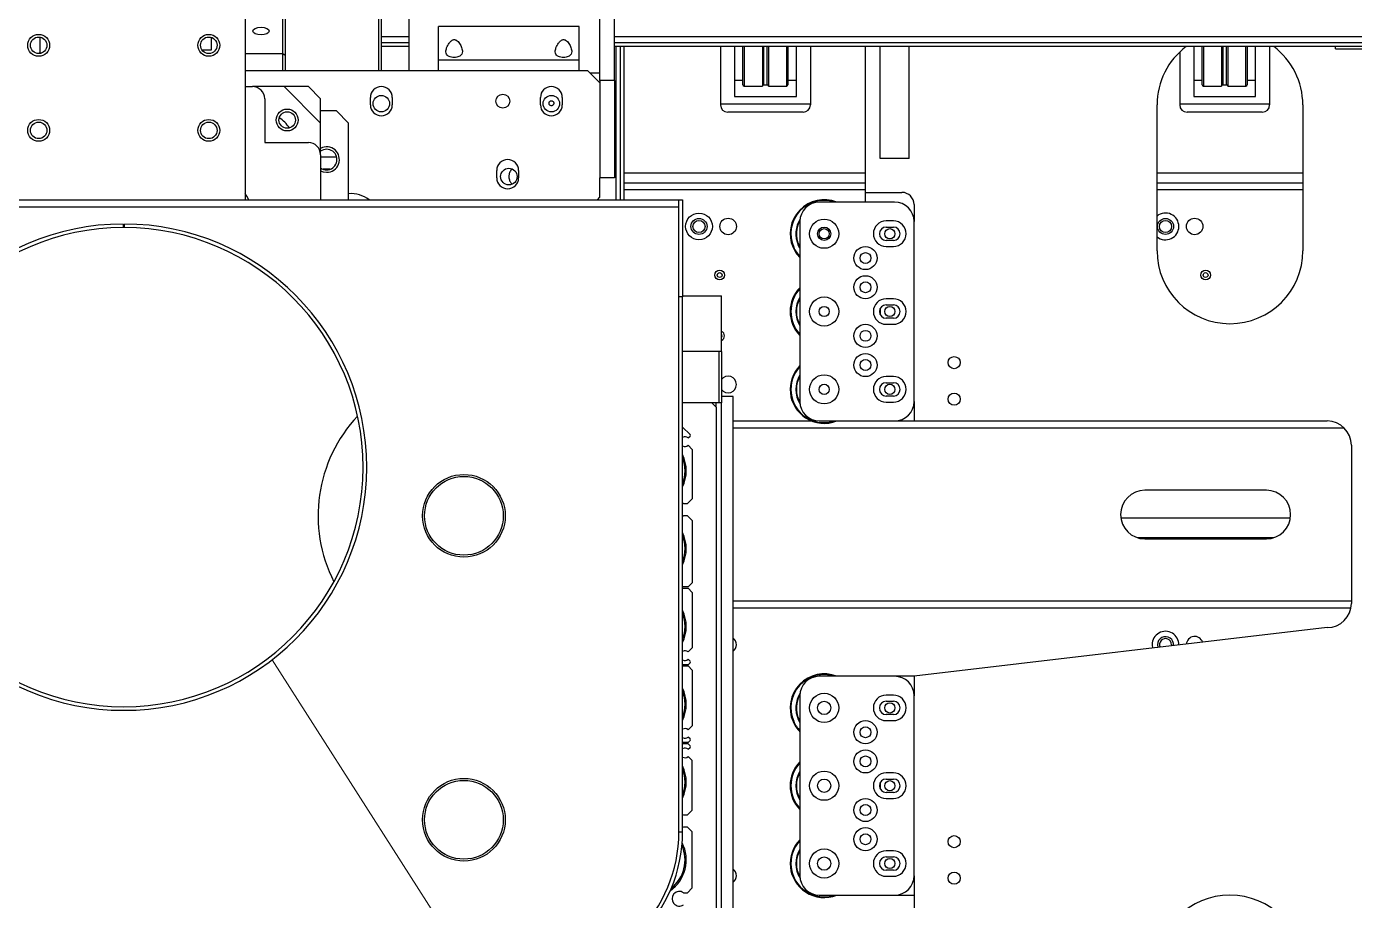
# Model space of a CAD drawing. Header units: millimetres. Extents: x 17243 to 30056, y 9468 to 18529.
# Drawn here: x 22649 to 23196, y 14109 to 14469 of the extents above; entities that cross this region are included whole.
import ezdxf

# ---------------------------------------------------------------- set-up
doc = ezdxf.new("R2010")
doc.units = ezdxf.units.MM
doc.layers.get('0').update_dxf_attribs({"lineweight": 18})
doc.layers.add('细实线层', color=7, linetype='Continuous', lineweight=18)

msp = doc.modelspace()

# ---------------------------------------------------------------- linework, layer by layer
at = {"color": 7, "linetype": 'Continuous', "lineweight": 25}
for p, q in [((22885.036, 14446.605), (22885.036, 14637.605)), ((22891.036, 14446.605), (22891.036, 14637.605)), ((22794.036, 14450.605), (22794.036, 14613.605)), ((22795.036, 14612.605), (22795.036, 14450.605)), ((22754.536, 14457.605), (22754.536, 14485.605)), ((22755.536, 14484.605), (22755.536, 14456.968)), ((22806.536, 14450.605), (22806.536, 14478.605)), ((22739.036, 14476.105), (22739.036, 14397.605)), ((22876.536, 14468.789), (22818.536, 14468.789)), ((22818.536, 14454.96), (22818.536, 14468.789)), ((22876.536, 14454.96), (22876.536, 14468.789)), ((22654.536, 14464.468), (22654.536, 14458.071)), ((22725.036, 14464.354), (22725.036, 14459.105)), ((22806.536, 14464.605), (22795.036, 14464.605)), ((22806.536, 14462.105), (22795.036, 14462.105)), ((24255.725, 14464.605), (22891.036, 14464.605)), ((24255.725, 14462.105), (22891.036, 14462.105)), ((22654.536, 14458.071), (22655.014, 14457.848)), ((22654.536, 14457.741), (22654.536, 14458.071)), ((22725.036, 14459.105), (22721.286, 14459.105)), ((22754.536, 14457.605), (22739.036, 14457.605)), ((22754.536, 14450.605), (22754.536, 14457.605)), ((22755.536, 14456.968), (22754.536, 14457.605)), ((22755.536, 14456.968), (22755.536, 14450.605)), ((22806.536, 14460.605), (22795.036, 14460.605)), ((24255.725, 14460.605), (22891.036, 14460.605)), ((22893.536, 14397.605), (22893.536, 14460.605)), ((22895.036, 14397.605), (22895.036, 14460.605)), ((22934.638, 14460.605), (22934.638, 14436.821)), ((22940.388, 14460.605), (22940.388, 14440.005)), ((22943.888, 14444.855), (22943.888, 14460.605)), ((22951.888, 14460.605), (22951.888, 14444.355)), ((22954.388, 14460.605), (22954.388, 14444.355)), ((22962.388, 14460.605), (22962.388, 14444.855)), ((22965.888, 14440.005), (22965.888, 14460.605)), ((22971.638, 14460.605), (22971.638, 14436.821)), ((22994.305, 14400.605), (22994.305, 14460.605)), ((23000.305, 14414.605), (23000.305, 14460.605)), ((23012.305, 14414.605), (23012.305, 14460.605)), ((23123.638, 14458.35), (23123.638, 14436.821)), ((23129.388, 14460.605), (23129.388, 14440.005)), ((23132.888, 14444.855), (23132.888, 14460.605)), ((23140.888, 14460.605), (23140.888, 14444.355)), ((23143.388, 14460.605), (23143.388, 14444.355)), ((23151.388, 14460.605), (23151.388, 14444.855)), ((23154.888, 14440.005), (23154.888, 14460.605)), ((23160.638, 14460.605), (23160.638, 14436.821)), ((23187.788, 14459.605), (23187.788, 14460.605)), ((23187.788, 14459.605), (23237.788, 14459.605)), ((22880.036, 14450.605), (22739.036, 14450.605)), ((22876.536, 14454.96), (22818.536, 14454.96)), ((22818.536, 14450.605), (22818.536, 14454.96)), ((22876.536, 14450.605), (22876.536, 14454.96)), ((22885.036, 14445.605), (22880.036, 14450.605)), ((22885.036, 14449.605), (22881.036, 14449.605)), ((22891.036, 14446.605), (22885.036, 14446.605)), ((22885.036, 14446.605), (22885.036, 14406.605)), ((22891.036, 14446.605), (22891.036, 14406.605)), ((22944.388, 14444.355), (22951.888, 14444.355)), ((22952.388, 14444.855), (22953.888, 14444.855)), ((22954.388, 14444.355), (22961.888, 14444.355)), ((23133.388, 14444.355), (23140.888, 14444.355)), ((23141.388, 14444.855), (23142.888, 14444.855)), ((23143.388, 14444.355), (23150.888, 14444.355)), ((22739.036, 14444.105), (22742.036, 14444.105)), ((22755.036, 14444.105), (22742.036, 14444.105)), ((22747.036, 14439.105), (22747.036, 14421.105)), ((22765.036, 14444.105), (22755.036, 14444.105)), ((22770.036, 14429.105), (22755.036, 14444.105)), ((22770.036, 14439.105), (22765.036, 14444.105)), ((22770.036, 14429.105), (22770.036, 14439.105)), ((22790.536, 14436.605), (22790.536, 14439.605)), ((22799.536, 14439.605), (22799.536, 14436.605)), ((22860.536, 14436.605), (22860.536, 14439.605)), ((22869.536, 14439.605), (22869.536, 14436.605)), ((22940.388, 14440.005), (22965.888, 14440.005)), ((23129.388, 14440.005), (23154.888, 14440.005)), ((22776.536, 14434.105), (22770.036, 14434.105)), ((22781.536, 14429.105), (22776.536, 14434.105)), ((22971.638, 14436.821), (22934.638, 14436.821)), ((22934.638, 14436.821), (22934.638, 14436.605)), ((22968.638, 14433.605), (22937.638, 14433.605)), ((22971.638, 14436.821), (22971.638, 14436.605)), ((23114.305, 14376.605), (23114.305, 14436.605)), ((23160.638, 14436.821), (23123.638, 14436.821)), ((23123.638, 14436.821), (23123.638, 14436.605)), ((23157.638, 14433.605), (23126.638, 14433.605)), ((23160.638, 14436.821), (23160.638, 14436.605)), ((23174.305, 14436.605), (23174.305, 14376.605)), ((22770.036, 14416.105), (22770.036, 14429.105)), ((22781.536, 14397.605), (22781.536, 14429.105)), ((22747.036, 14421.105), (22765.036, 14421.105)), ((22770.036, 14416.105), (22770.036, 14397.605)), ((22776.667, 14415.105), (22770.036, 14415.105)), ((23012.305, 14414.605), (23000.305, 14414.605)), ((22773.972, 14410.105), (22771.1, 14410.105)), ((22842.536, 14406.605), (22842.536, 14409.605)), ((22851.536, 14409.605), (22851.536, 14406.605)), ((22891.036, 14406.605), (22885.036, 14406.605)), ((22885.036, 14398.605), (22885.036, 14406.605)), ((22895.036, 14404.605), (22994.305, 14404.605)), ((23114.305, 14404.605), (23174.305, 14404.605)), ((22460.536, 14397.605), (22917.536, 14397.605)), ((22884.036, 14397.605), (22885.036, 14398.605)), ((22917.536, 14397.605), (22919.036, 14397.605)), ((22917.536, 14357.605), (22917.536, 14397.605)), ((22919.036, 14397.605), (22919.036, 14357.605)), ((23006.305, 14396.605), (22975.305, 14396.605)), ((22994.305, 14400.605), (23009.305, 14400.605)), ((22994.305, 14396.605), (22994.305, 14400.605)), ((23014.305, 14395.605), (23014.305, 14388.605)), ((22460.536, 14394.605), (22917.536, 14394.605)), ((22688.786, 14387.604), (22688.79, 14386.104)), ((22689.282, 14386.104), (22688.79, 14386.104)), ((22689.282, 14386.104), (22689.286, 14387.604)), ((22967.305, 14388.605), (22967.305, 14314.605)), ((23005.805, 14388.855), (23002.805, 14388.855)), ((23002.805, 14386.355), (23005.805, 14386.355)), ((23014.305, 14314.605), (23014.305, 14388.605)), ((22966.854, 14378.999), (22966.66, 14378.914)), ((22966.854, 14378.999), (22967.305, 14378.087)), ((23005.805, 14380.855), (23002.805, 14380.855)), ((22964.768, 14378.081), (22964.494, 14377.96)), ((23002.805, 14378.355), (23005.805, 14378.355)), ((22917.536, 14137.605), (22917.536, 14357.605)), ((22919.036, 14357.605), (22917.536, 14357.605)), ((22919.036, 14358.105), (22935.036, 14358.105)), ((22919.036, 14137.605), (22919.036, 14357.605)), ((22935.036, 14335.105), (22935.036, 14358.105)), ((23000.305, 14352.75), (23000.305, 14350.459)), ((23005.805, 14356.855), (23002.805, 14356.855)), ((23002.805, 14354.355), (23005.805, 14354.355)), ((23005.805, 14348.855), (23002.805, 14348.855)), ((23002.805, 14346.355), (23005.805, 14346.355)), ((22935.036, 14335.105), (22919.036, 14335.105)), ((22934.036, 14314.105), (22934.036, 14335.105)), ((22935.036, 14335.105), (22935.036, 14314.105)), ((23005.805, 14324.855), (23002.805, 14324.855)), ((23002.805, 14322.355), (23005.805, 14322.355)), ((22931.036, 14314.105), (22919.036, 14314.105)), ((22934.036, 14314.105), (22919.036, 14314.105)), ((22933.036, 14312.105), (22931.036, 14314.105)), ((22935.036, 14314.105), (22934.036, 14314.105)), ((22939.836, 14316.605), (22935.036, 14316.605)), ((22935.036, 13874.105), (22935.036, 14314.105)), ((22939.836, 13881.605), (22939.836, 14316.605)), ((23005.805, 14316.855), (23002.805, 14316.855)), ((23002.805, 14314.355), (23005.805, 14314.355)), ((23014.305, 14314.605), (23014.305, 14306.605)), ((22933.036, 13974.105), (22933.036, 14312.105)), ((22969.772, 14308.161), (22969.607, 14307.911)), ((22919.036, 14304.105), (22922.094, 14301.047)), ((23191.447, 14303.605), (22939.836, 14303.605)), ((22975.305, 14306.605), (23006.305, 14306.605)), ((23006.305, 14306.605), (23014.305, 14306.605)), ((23014.305, 14306.605), (23184.305, 14306.605)), ((22921.359, 14299.605), (22922.094, 14300.339)), ((22921.359, 14296.605), (22923.036, 14294.928)), ((22923.036, 14294.928), (22923.036, 14274.605)), ((23194.305, 14296.605), (23194.305, 14231.605)), ((23159.288, 14278.105), (23109.288, 14278.105)), ((22919.394, 14272.605), (22919.036, 14272.808)), ((22919.394, 14272.605), (22921.036, 14272.605)), ((22923.036, 14274.605), (22921.036, 14272.605)), ((22919.036, 14267.401), (22919.394, 14267.605)), ((22921.036, 14267.605), (22919.394, 14267.605)), ((22921.036, 14267.605), (22923.036, 14265.605)), ((22923.036, 14265.605), (22923.036, 14240.105)), ((23169.175, 14266.605), (23099.401, 14266.605)), ((23162.411, 14258.605), (23106.166, 14258.605)), ((23109.288, 14258.105), (23159.288, 14258.105)), ((22921.286, 14238.355), (22919.036, 14238.355)), ((22919.036, 14237.855), (22921.286, 14237.855)), ((22919.036, 14237.073), (22919.036, 14237.137)), ((22923.036, 14240.105), (22921.286, 14238.355)), ((22921.286, 14237.855), (22923.036, 14236.105)), ((22923.036, 14236.105), (22923.036, 14213.281)), ((22939.836, 14232.605), (23194.305, 14232.605)), ((23184.305, 14221.605), (23014.305, 14201.605)), ((22923.036, 14213.281), (22921.359, 14211.604)), ((23120.288, 14214.605), (23120.229, 14214.066)), ((22921.286, 14206.355), (22919.036, 14206.355)), ((22919.036, 14205.855), (22921.286, 14205.855)), ((22919.036, 14205.073), (22919.036, 14205.137)), ((22921.286, 14206.355), (22922.094, 14207.162)), ((22921.286, 14205.855), (22923.036, 14204.105)), ((22922.094, 14207.87), (22921.359, 14208.604)), ((22923.036, 14204.105), (22923.036, 14181.281)), ((23006.305, 14201.605), (22975.305, 14201.605)), ((23014.305, 14201.605), (23006.305, 14201.605)), ((23014.305, 14201.605), (23014.305, 14193.605)), ((22967.305, 14193.605), (22967.305, 14119.605)), ((23005.805, 14193.855), (23002.805, 14193.855)), ((23014.305, 14119.605), (23014.305, 14193.605)), ((23002.805, 14191.355), (23005.805, 14191.355)), ((22964.768, 14183.081), (22964.494, 14182.96)), ((22966.854, 14183.999), (22966.66, 14183.914)), ((22966.854, 14183.999), (22967.305, 14183.087)), ((23005.805, 14185.855), (23002.805, 14185.855)), ((23002.805, 14183.355), (23005.805, 14183.355)), ((22923.036, 14181.281), (22921.359, 14179.604)), ((22922.094, 14175.87), (22921.359, 14176.604)), ((22921.286, 14174.355), (22919.036, 14174.355)), ((22921.286, 14173.855), (22919.036, 14173.855)), ((22921.286, 14174.355), (22922.094, 14175.162)), ((22922.094, 14173.047), (22921.286, 14173.855)), ((22921.359, 14171.605), (22922.094, 14172.339)), ((22923.036, 14166.928), (22921.359, 14168.605)), ((22923.036, 14146.605), (22923.036, 14166.928)), ((23005.805, 14161.855), (23002.805, 14161.855)), ((23000.305, 14157.75), (23000.305, 14155.459)), ((23002.805, 14159.355), (23005.805, 14159.355)), ((23005.805, 14153.855), (23002.805, 14153.855)), ((23002.805, 14151.355), (23005.805, 14151.355)), ((22919.036, 14144.808), (22919.394, 14144.605)), ((22919.394, 14144.605), (22921.036, 14144.605)), ((22921.036, 14144.605), (22923.036, 14146.605)), ((22919.394, 14139.605), (22919.036, 14139.401)), ((22921.036, 14139.605), (22919.394, 14139.605)), ((22923.036, 14137.605), (22921.036, 14139.605)), ((22917.536, 14137.605), (22919.036, 14137.605)), ((22923.036, 14114.605), (22923.036, 14137.605)), ((23005.805, 14129.855), (23002.805, 14129.855)), ((23002.805, 14127.355), (23005.805, 14127.355)), ((23005.805, 14121.855), (23002.805, 14121.855)), ((23002.805, 14119.355), (23005.805, 14119.355)), ((23014.305, 14119.605), (23014.305, 14080.605)), ((22919.394, 14112.605), (22921.036, 14112.605)), ((22921.036, 14112.605), (22923.036, 14114.605)), ((22969.772, 14113.161), (22969.607, 14112.911)), ((22975.305, 14111.605), (23006.305, 14111.605)), ((23006.305, 14111.605), (23014.305, 14111.605))]:
    msp.add_line(p, q, dxfattribs=at)
at = {"color": 8, "linetype": 'Continuous', "lineweight": 25}
for p, q in [((22891.536, 14460.605), (22891.536, 14397.605)), ((22944.388, 14460.605), (22944.388, 14444.355)), ((22952.388, 14460.605), (22952.388, 14444.855)), ((22953.888, 14444.855), (22953.888, 14460.605)), ((22961.888, 14444.355), (22961.888, 14460.605)), ((23133.388, 14460.605), (23133.388, 14444.355)), ((23141.388, 14460.605), (23141.388, 14444.855)), ((23142.888, 14444.855), (23142.888, 14460.605)), ((23150.888, 14444.355), (23150.888, 14460.605)), ((22943.888, 14446.605), (22940.388, 14446.605)), ((22965.888, 14446.605), (22962.388, 14446.605)), ((23132.888, 14446.605), (23129.388, 14446.605)), ((23154.888, 14446.605), (23151.388, 14446.605)), ((22895.036, 14408.605), (22994.305, 14408.605)), ((23114.305, 14408.605), (23174.305, 14408.605)), ((22994.305, 14401.605), (22895.036, 14401.605)), ((23174.305, 14401.605), (23114.305, 14401.605)), ((22967.305, 14377.66), (22966.66, 14378.914)), ((22932.799, 14312.341), (22932.799, 14314.105)), ((22939.836, 14306.605), (22972.109, 14306.605)), ((23194.103, 14229.605), (22939.836, 14229.605)), ((22967.305, 14182.66), (22966.66, 14183.914))]:
    msp.add_line(p, q, dxfattribs=at)
at = {"color": 7, "linetype": 'Continuous', "lineweight": 25}
for points in [[(22770.036, 14409.488), (22771.177, 14409.033), (22772.536, 14408.855)], [(22740.501, 14397.605), (22739.677, 14399.105), (22739.036, 14400.176)], [(22935.288, 14341.605), (22935.212, 14341.987), (22935.036, 14342.268)], [(22935.036, 14340.941), (22935.212, 14341.222), (22935.288, 14341.605)], [(23112.288, 14214.605), (23112.476, 14213.181), (23112.483, 14213.155)], [(23114.488, 14214.605), (23114.667, 14213.533), (23114.709, 14213.417)]]:
    msp.add_lwpolyline(points, dxfattribs=at)
for centre, radius in [((22654.036, 14461.105), 4.5), ((22654.036, 14461.105), 3.4), ((22724.036, 14461.105), 4.5), ((22724.036, 14461.105), 3.4), ((22795.036, 14437.105), 3.4), ((22845.036, 14438.105), 2.85), ((22865.036, 14437.105), 3.4), ((22756.301, 14430.37), 4.5), ((22756.301, 14430.37), 3.4), ((22654.036, 14426.105), 4.5), ((22654.036, 14426.105), 3.4), ((22724.036, 14426.105), 4.5), ((22724.036, 14426.105), 3.4), ((22847.536, 14407.105), 3.4), ((22925.788, 14386.605), 5.5), ((22925.788, 14386.605), 3.3), ((22937.788, 14386.605), 3.4), ((23117.788, 14386.605), 3.3), ((23129.788, 14386.605), 3.4), ((22925.788, 14386.605), 2.5), ((22977.305, 14383.605), 6), ((22977.305, 14383.605), 2.75), ((22977.305, 14383.605), 2.1), ((23004.305, 14383.605), 2.1), ((23117.788, 14386.605), 2.5), ((22994.305, 14373.605), 4.75), ((22994.305, 14373.605), 2.25), ((22934.288, 14366.605), 2), ((23134.288, 14366.605), 2), ((22934.288, 14366.605), 1), ((22994.305, 14361.605), 4.75), ((22994.305, 14361.605), 2.25), ((23134.288, 14366.605), 1), ((22977.305, 14351.605), 6), ((22977.305, 14351.605), 2.1), ((23004.305, 14351.605), 2.1), ((22994.305, 14341.605), 4.75), ((22994.305, 14341.605), 2.25), ((22994.305, 14329.605), 4.75), ((22994.305, 14329.605), 2.25), ((23030.805, 14330.605), 2.5), ((22977.305, 14319.605), 6), ((22977.305, 14319.605), 2.1), ((23004.305, 14319.605), 2.1), ((23030.805, 14315.605), 2.5), ((22829.036, 14267.605), 17), ((22829.036, 14267.605), 16.2), ((22977.305, 14188.605), 6), ((22977.305, 14188.605), 2.75), ((23004.305, 14188.605), 2.1), ((22994.305, 14178.605), 4.75), ((22994.305, 14178.605), 2.25), ((22994.305, 14166.605), 4.75), ((22994.305, 14166.605), 2.25), ((22977.305, 14156.605), 6), ((22829.036, 14142.605), 17), ((22829.036, 14142.605), 16.2), ((22977.305, 14156.605), 2.75), ((23004.305, 14156.605), 2.1), ((22994.305, 14146.605), 4.75), ((22994.305, 14146.605), 2.25), ((22994.305, 14134.605), 4.75), ((22994.305, 14134.605), 2.25), ((23030.805, 14133.605), 2.5), ((22977.305, 14124.605), 6), ((22977.305, 14124.605), 2.75), ((23004.305, 14124.605), 2.1), ((23030.805, 14118.605), 2.5)]:
    msp.add_circle(centre, radius, dxfattribs=at)
for centre, radius, start, end in [((23144.305, 14436.605), 30, 126.8699, 180), ((23144.305, 14436.605), 30, 360, 53.1301), ((22944.388, 14444.855), 0.5, 180, 270), ((22952.388, 14444.355), 0.5, 90, 180), ((22953.888, 14444.355), 0.5, 360, 90), ((22961.888, 14444.855), 0.5, 270, 0), ((23133.388, 14444.855), 0.5, 180, 270), ((23141.388, 14444.355), 0.5, 90, 180), ((23142.888, 14444.355), 0.5, 0, 90), ((23150.888, 14444.855), 0.5, 270, 360), ((22742.036, 14439.105), 5, 360, 90), ((22795.036, 14439.605), 4.5, 0, 180), ((22865.036, 14439.605), 4.5, 0, 180), ((22795.036, 14436.605), 4.5, 180, 0), ((22865.036, 14436.605), 4.5, 180, 360), ((22937.638, 14436.605), 3, 180, 270), ((22968.638, 14436.605), 3, 270, 0), ((23126.638, 14436.605), 3, 180, 270), ((23157.638, 14436.605), 3, 270, 360), ((22744.036, 14418.105), 16, 34.24625, 55.75375), ((22765.036, 14416.105), 5, 0, 90), ((22772.536, 14414.105), 5.25, 270, 118.43689), ((22772.536, 14414.105), 4.25, 270, 126.03188), ((22847.036, 14409.605), 4.5, 0, 180), ((22772.536, 14414.105), 4.25, 233.96812, 270), ((22847.036, 14406.605), 4.5, 180, 0), ((22782.536, 14387.605), 12.5, 53.1301, 94.58857), ((22977.305, 14383.605), 14, 68.21321, 203.77836), ((22975.305, 14388.605), 8, 90, 180), ((23006.305, 14388.605), 8, 0, 90), ((23009.305, 14395.605), 5, 0, 90), ((23117.788, 14386.605), 5.5, 360, 129.28772), ((22689.036, 14287.605), 100, 90.14324, 89.85676), ((22689.036, 14287.605), 98.5, 90.14324, 89.85676), ((22977.305, 14383.605), 11.421, 150.91462, 203.77836), ((23002.805, 14383.605), 5.25, 90, 270), ((23002.805, 14383.605), 2.75, 90, 270), ((23005.805, 14383.605), 5.25, 270, 90), ((23005.805, 14383.605), 2.75, 270, 90), ((23117.788, 14386.605), 5.5, 230.71228, 360), ((22977.305, 14383.605), 14, 203.77836, 224.41531), ((23144.305, 14376.605), 30, 180, 0), ((22977.305, 14351.605), 14, 135.58469, 224.41531), ((22977.305, 14351.605), 11.421, 151.11187, 208.88813), ((23002.805, 14351.605), 5.25, 90, 270), ((23002.805, 14351.605), 2.75, 90, 270), ((23005.805, 14351.605), 5.25, 270, 90), ((23005.805, 14351.605), 2.75, 270, 90), ((22934.288, 14341.605), 2, 0, 68.04378), ((22934.288, 14341.605), 2, 291.95622, 360), ((22937.788, 14321.605), 3.4, 0, 144.04436), ((22977.305, 14319.605), 14, 135.58469, 236.64294), ((22977.305, 14319.605), 11.421, 151.11187, 209.08506), ((23002.805, 14319.605), 5.25, 90, 270), ((23005.805, 14319.605), 5.25, 270, 90), ((22937.788, 14321.605), 3.4, 215.95564, 0), ((23002.805, 14319.605), 2.75, 90, 270), ((23005.805, 14319.605), 2.75, 270, 90), ((22975.305, 14314.605), 8, 180, 270), ((23006.305, 14314.605), 8, 270, 0), ((22829.036, 14267.605), 60, 136.848, 206.8918), ((22977.305, 14319.605), 14, 236.64294, 291.78679), ((23184.305, 14296.605), 10, 0, 90), ((22920.036, 14298.105), 2, 48.59038, 120.01245), ((22921.74, 14300.693), 0.5, 315, 45), ((22920.036, 14298.105), 2, 239.98755, 311.40962), ((22905.036, 14286.105), 15.5, 334.58538, 25.41462), ((22905.036, 14286.105), 15, 338.96053, 21.03947), ((23109.288, 14268.105), 10, 90, 270), ((23159.288, 14268.105), 10, 270, 90), ((22905.036, 14254.105), 15.5, 334.58538, 25.41462), ((22905.036, 14254.105), 15, 338.96053, 21.03947), ((23184.305, 14231.605), 10, 270, 0), ((22905.036, 14222.105), 15.5, 334.58538, 25.41462), ((22905.036, 14222.105), 15, 338.96053, 21.03947), ((22937.788, 14214.605), 3.4, 307.03429, 52.96571), ((23117.788, 14214.605), 5.5, 358.13652, 180), ((23117.788, 14214.605), 3.3, 352.32354, 180), ((23117.788, 14214.605), 2.5, 360, 205.85513), ((23129.788, 14214.605), 3.4, 16.56919, 176.85048), ((22920.036, 14210.104), 2, 48.59038, 120.01245), ((22920.036, 14210.104), 2, 239.98755, 311.40962), ((22921.74, 14207.516), 0.5, 315, 45), ((22977.305, 14188.605), 14, 68.21321, 203.77836), ((22975.305, 14193.605), 8, 90, 180), ((23006.305, 14193.605), 8, 0, 90), ((22905.036, 14190.105), 15.5, 334.58538, 25.41462), ((22905.036, 14190.105), 15, 338.96053, 21.03947), ((22977.305, 14188.605), 11.421, 150.9143, 203.77836), ((23002.805, 14188.605), 5.25, 90, 270), ((23005.805, 14188.605), 5.25, 270, 90), ((23002.805, 14188.605), 2.75, 90, 270), ((23005.805, 14188.605), 2.75, 270, 90), ((22977.305, 14188.605), 14, 203.77836, 224.41531), ((22920.036, 14178.104), 2, 48.59038, 120.01245), ((22920.036, 14178.104), 2, 239.98755, 311.40962), ((22920.036, 14170.105), 2, 48.59038, 120.01245), ((22921.74, 14175.516), 0.5, 315, 45), ((22921.74, 14172.693), 0.5, 315, 45), ((22920.036, 14170.105), 2, 239.98755, 311.40962), ((22977.305, 14156.605), 14, 135.58469, 224.41531), ((22905.036, 14158.105), 15.5, 334.58538, 25.41462), ((22905.036, 14158.105), 15, 338.96053, 21.03947), ((22977.305, 14156.605), 11.421, 151.11187, 208.88813), ((23002.805, 14156.605), 5.25, 90, 270), ((23005.805, 14156.605), 5.25, 270, 90), ((23002.805, 14156.605), 2.75, 90, 270), ((23005.805, 14156.605), 2.75, 270, 90), ((22859.036, 14137.605), 58.5, 270, 360), ((22859.036, 14137.605), 60, 270, 360), ((22905.036, 14126.105), 15.5, 305.09238, 26.83513), ((22977.305, 14124.605), 14, 135.58469, 236.64294), ((22905.036, 14126.105), 15, 308.34665, 23.58087), ((22977.305, 14124.605), 11.421, 151.11187, 209.08538), ((23002.805, 14124.605), 5.25, 90, 270), ((23005.805, 14124.605), 5.25, 270, 90), ((22937.788, 14119.605), 3.4, 307.03429, 52.96571), ((23002.805, 14124.605), 2.75, 90, 270), ((23005.805, 14124.605), 2.75, 270, 90), ((22975.305, 14119.605), 8, 180, 270), ((23006.305, 14119.605), 8, 270, 360), ((22917.736, 14110.105), 3, 56.44269, 303.55731), ((22977.305, 14124.605), 14, 236.64294, 291.78679), ((23144.305, 14081.605), 30, 0, 180)]:
    msp.add_arc(centre, radius, start, end, dxfattribs=at)
at = {"color": 8, "linetype": 'Continuous', "lineweight": 25}
for centre, radius, start, end in [((22977.305, 14383.605), 13.7, 71.60528, 203.77836), ((22977.305, 14383.605), 11.633, 148.59639, 203.77836), ((22977.305, 14383.605), 13.7, 203.77836, 223.11972), ((22977.305, 14351.605), 13.7, 136.88028, 223.11972), ((22977.305, 14351.605), 11.633, 149.27157, 210.72843), ((22977.305, 14319.605), 13.7, 136.88028, 236.64294), ((22977.305, 14319.605), 11.633, 149.27157, 211.40453), ((22977.305, 14319.605), 13.7, 236.64294, 288.39472), ((22977.305, 14188.605), 13.7, 71.60528, 203.77836), ((22977.305, 14188.605), 11.633, 148.59576, 203.77836), ((22977.305, 14188.605), 13.7, 203.77836, 223.11972), ((22977.305, 14156.605), 13.7, 136.88028, 223.11972), ((22977.305, 14156.605), 11.633, 149.27157, 210.72843), ((22977.305, 14124.605), 13.7, 136.88028, 236.64294), ((22977.305, 14124.605), 11.633, 149.27157, 211.40423), ((22977.305, 14124.605), 13.7, 236.64294, 288.39472)]:
    msp.add_arc(centre, radius, start, end, dxfattribs=at)
at = {"color": 7, "linetype": 'Continuous', "lineweight": 25}
msp.add_ellipse((22745.536, 14466.938), major_axis=(3.4, 0), ratio=0.4666667, dxfattribs=at)
for points, knots in [([(22825.036, 14456.111), (22825.383, 14456.127), (22826.077, 14456.158), (22827.005, 14456.412), (22827.747, 14456.826), (22828.306, 14457.499), (22828.533, 14458.591), (22828.187, 14460.126), (22827.455, 14461.566), (22826.641, 14462.613), (22826.033, 14463.157), (22825.418, 14463.435), (22824.916, 14463.481), (22824.371, 14463.335), (22823.666, 14462.878), (22822.705, 14461.745), (22821.875, 14460.129), (22821.541, 14458.545), (22821.785, 14457.45), (22822.417, 14456.73), (22823.353, 14456.299), (22824.303, 14456.129), (22824.859, 14456.115), (22825.036, 14456.111)], [0, 0, 0, 0, 0.8604468, 1.7200816, 2.6015783, 3.5627273, 4.9396303, 6.7931314, 8.698618, 9.5283221, 10.3629466, 10.785093, 11.2110304, 11.5857883, 12.1744956, 13.3256203, 15.4890399, 17.3138969, 18.6416965, 19.7214837, 20.8074131, 21.7487251, 22.1900551, 22.1900551, 22.1900551, 22.1900551]), ([(22870.036, 14456.111), (22870.383, 14456.127), (22871.077, 14456.158), (22872.005, 14456.412), (22872.747, 14456.826), (22873.306, 14457.499), (22873.533, 14458.591), (22873.187, 14460.126), (22872.455, 14461.566), (22871.641, 14462.613), (22871.033, 14463.157), (22870.418, 14463.435), (22869.916, 14463.481), (22869.371, 14463.335), (22868.666, 14462.878), (22867.705, 14461.745), (22866.875, 14460.129), (22866.541, 14458.545), (22866.785, 14457.45), (22867.417, 14456.73), (22868.353, 14456.299), (22869.303, 14456.129), (22869.859, 14456.115), (22870.036, 14456.111)], [0, 0, 0, 0, 0.8604468, 1.7200816, 2.6015783, 3.5627273, 4.9396303, 6.7931314, 8.698618, 9.5283221, 10.3629466, 10.785093, 11.2110304, 11.5857883, 12.1744956, 13.3256203, 15.4890399, 17.3138969, 18.6416965, 19.7214837, 20.8074131, 21.7487251, 22.1900551, 22.1900551, 22.1900551, 22.1900551]), ([(22863.956, 14437.501), (22864, 14437.598), (22864.091, 14437.797), (22864.357, 14438.009), (22864.691, 14438.152), (22865.096, 14438.198), (22865.507, 14438.117), (22865.837, 14437.928), (22866.044, 14437.693), (22866.148, 14437.441), (22866.157, 14437.188), (22866.083, 14436.945), (22865.931, 14436.719), (22865.687, 14436.515), (22865.349, 14436.369), (22864.952, 14436.332), (22864.558, 14436.423), (22864.237, 14436.617), (22864.022, 14436.872), (22863.919, 14437.145), (22863.917, 14437.359), (22863.948, 14437.473), (22863.956, 14437.501)], [0, 0, 0, 0, 0.31549, 0.6484922, 0.9870844, 1.3968871, 1.8459239, 2.2198259, 2.5160045, 2.7674395, 3.0194999, 3.2593151, 3.5233395, 3.8398979, 4.216205, 4.6187166, 5.0110131, 5.4079336, 5.7399904, 6.0089531, 6.2792106, 6.3632604, 6.3632604, 6.3632604, 6.3632604]), ([(22848.946, 14410.198), (22848.83, 14410.132), (22848.488, 14409.937), (22847.968, 14409.19), (22847.702, 14408.353), (22847.594, 14407.663), (22847.567, 14407.425), (22847.556, 14407.283), (22847.55, 14407.202), (22847.547, 14407.157), (22847.546, 14407.131), (22847.545, 14407.116), (22847.545, 14407.104), (22847.545, 14407.089), (22847.548, 14407.047), (22847.558, 14406.873), (22847.627, 14406.187), (22847.833, 14405.343), (22848.288, 14404.551), (22848.608, 14404.188), (22848.866, 14404.053), (22848.946, 14404.011)], [0, 0, 0, 0, 0.3852916, 1.1279848, 2.6534525, 3.0219666, 3.2489512, 3.3812577, 3.4553269, 3.4959307, 3.518048, 3.5339783, 3.5410756, 3.5482676, 3.5733163, 3.6730071, 4.0718673, 5.6787569, 6.2492601, 6.8226153, 7.0832951, 7.0832951, 7.0832951, 7.0832951])]:
    msp.add_open_spline(points, degree=3, knots=knots, dxfattribs=at)
at = {"layer": '细实线层', "color": 6}
msp.add_line((23869.605, 12459.669), (22750.083, 14208.401), dxfattribs=at)

doc.saveas('drawing.dxf')
